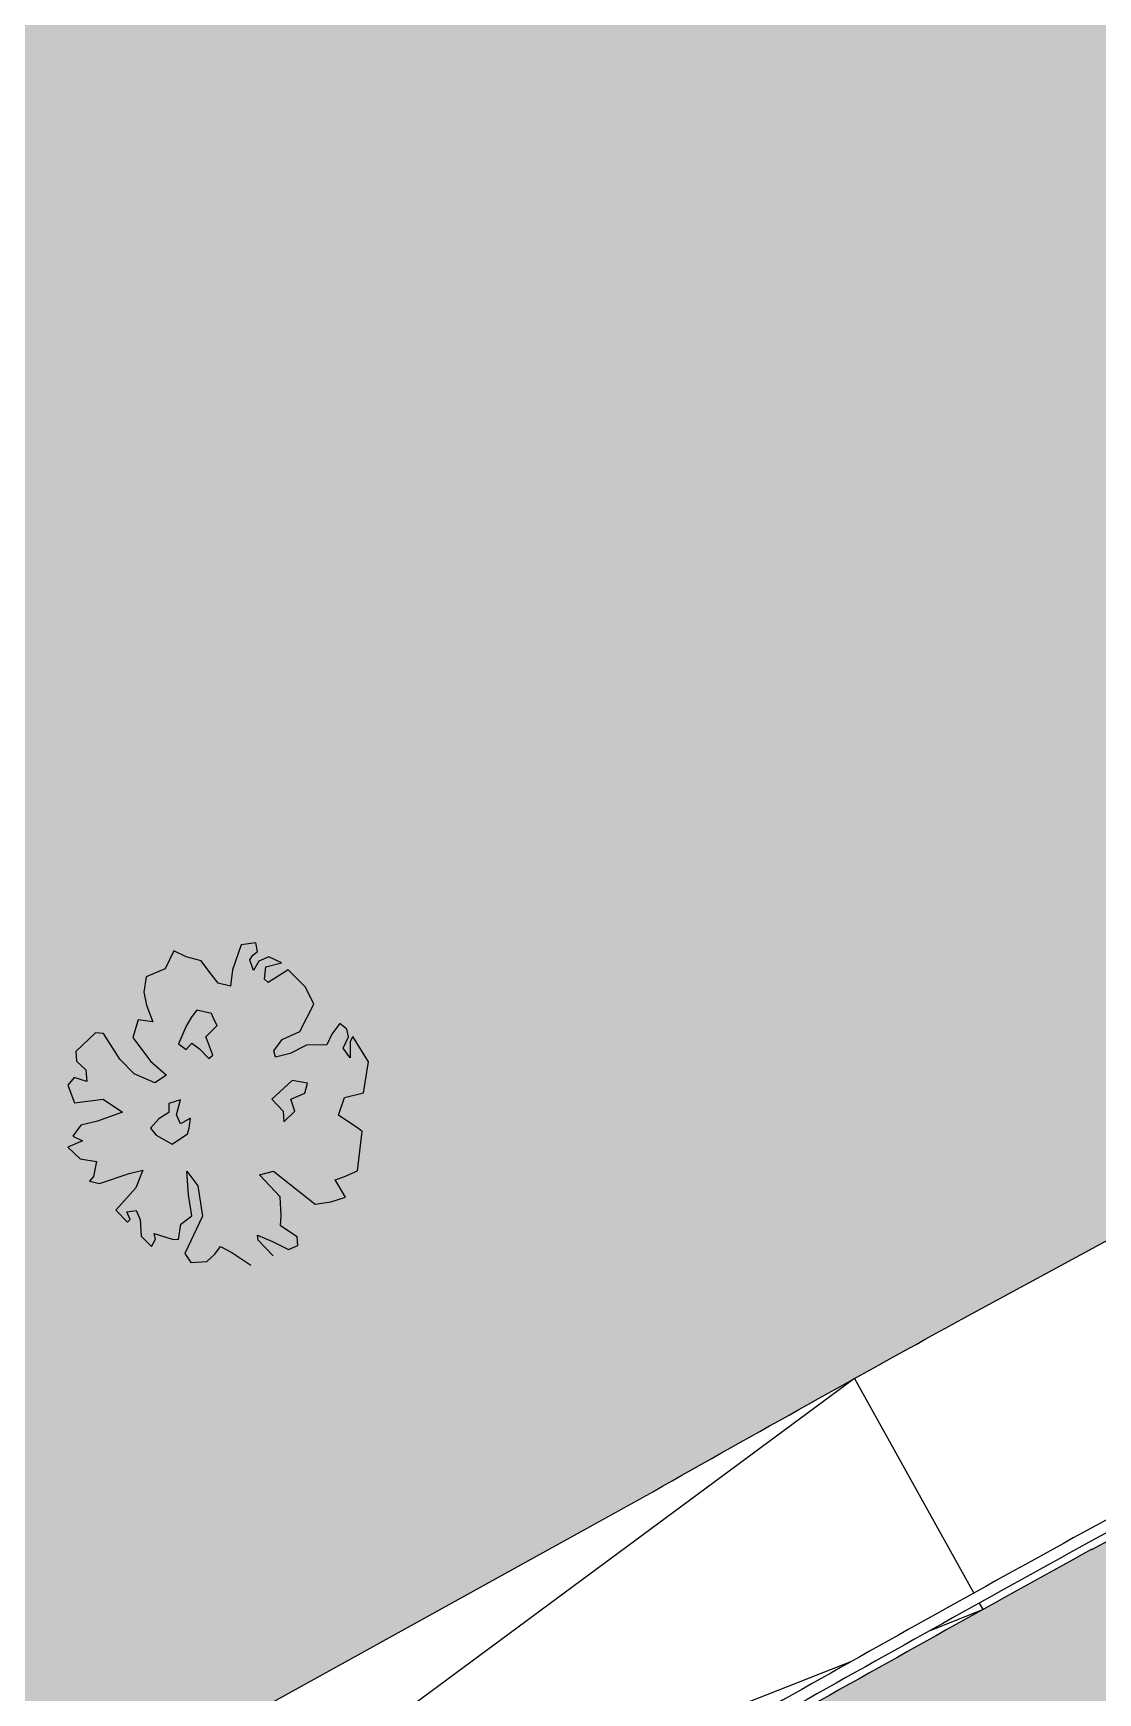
# Model space of a CAD drawing. Header units: millimetres. Extents: x 441061 to 442903, y 4515148 to 4515613.
# Drawn here: x 441840.91 to 441847.95, y 4515567.57 to 4515578.56 of the extents above; entities that cross this region are included whole.
import ezdxf

# ---------------------------------------------------------------- set-up
doc = ezdxf.new("R2010")
doc.units = ezdxf.units.MM
doc.layers.add('01_cesped', color=7, linetype='Continuous', true_color=0x659a66)
doc.layers.add('01_photinia', color=7, linetype='Continuous')
doc.layers.add('01_piscinas', color=254, linetype='Continuous')

# ---------------------------------------------------------------- blocks, each defined once
blk = doc.blocks.new('A$C5FDE2B49')
at = {"layer": '01_photinia'}
h = blk.add_hatch(dxfattribs=at)
h.set_pattern_fill('DOTS', color=98, scale=0.022, style=0)
h.set_pattern_definition([(0, (-1895.59331, -1207.45233), (0.008109585, 0.01621917), [0, -0.01621917])])
h.paths.add_polyline_path([(0.7624, 0.7694), (0.7573, 0.7933), (0.7876, 0.8347), (0.8519, 0.8636), (0.9041, 0.9643), (0.8735, 1.0266), (0.81, 1.0909), (0.7359, 1.0437), (0.7229, 1.0568), (0.7277, 1.1021), (0.7854, 1.1158), (0.7382, 1.1385), (0.7014, 1.1224), (0.6821, 1.0888), (0.6686, 1.1275), (0.6798, 1.1443), (0.6969, 1.1584), (0.6907, 1.1898), (0.6362, 1.1822), (0.6055, 1.0911), (0.597, 1.0307), (0.5523, 1.0415), (0.518, 1.0856), (0.4895, 1.1239), (0.4344, 1.1389), (0.3887, 1.1601), (0.3575, 1.0946), (0.2871, 1.0655), (0.2787, 1.0081), (0.2889, 0.9603), (0.3119, 0.8994), (0.2581, 0.9069), (0.2389, 0.8416), (0.3031, 0.7548), (0.3627, 0.7039), (0.3194, 0.6756), (0.244, 0.708), (0.1906, 0.7621), (0.1313, 0.8566), (0.1013, 0.8588), (0.0293, 0.7906), (0.0309, 0.7546), (0.0656, 0.7225), (0.07, 0.6805), (0.0224, 0.6942), (0.0002, 0.6665), (0.0246, 0.601), (0.129, 0.6145), (0.2007, 0.567), (0.1092, 0.5343), (0.0469, 0.519), (0.0182, 0.4791), (0.0536, 0.4621), (0, 0.438), (0.0449, 0.3957), (0.1047, 0.3853), (0.0934, 0.3309), (0.0792, 0.314), (0.1164, 0.3045), (0.2247, 0.3421), (0.2748, 0.3541), (0.2496, 0.2888), (0.1756, 0.207), (0.2189, 0.1631), (0.2284, 0.1724), (0.216, 0.2006), (0.2508, 0.2061), (0.2659, 0.172), (0.2695, 0.1119), (0.3071, 0.0739), (0.3217, 0.0999), (0.3165, 0.1208), (0.3833, 0.1001), (0.4059, 0.0993), (0.4156, 0.1552), (0.456, 0.1864), (0.4426, 0.2627), (0.4371, 0.3497), (0.477, 0.2967), (0.495, 0.1845), (0.4293, 0.0473), (0.4521, 0.0149), (0.5109, 0.0181), (0.5405, 0.0445), (0.5612, 0.0736), (0.6024, 0.0508), (0.6727, 0.0046), (0.7232, -0.0119), (0.7561, -0.017), (0.7538, 0.0385), (0.699, 0.0971), (0.6968, 0.1151), (0.7514, 0.0911), (0.8104, 0.0627), (0.8456, 0.0772), (0.8424, 0.1087), (0.7808, 0.1491), (0.7839, 0.1867), (0.7807, 0.2558), (0.7042, 0.3363), (0.7559, 0.3498), (0.9089, 0.2293), (0.9664, 0.237), (1.0197, 0.2551), (0.9817, 0.3186), (1.0137, 0.33), (1.0643, 0.351), (1.0821, 0.4958), (1.069, 0.506), (0.9944, 0.5565), (1.0166, 0.6218), (1.0864, 0.6388), (1.1045, 0.7521), (1.0467, 0.8451), (1.0369, 0.8268), (1.0374, 0.7667), (1.0118, 0.802), (1.0316, 0.8447), (1.0252, 0.873), (0.999, 0.8933), (0.9703, 0.8535), (0.9522, 0.8154), (0.8769, 0.8132), (0.8171, 0.783)])
h.paths.add_polyline_path([(0.5324, 0.7766), (0.5184, 0.7649), (0.4834, 0.7999), (0.4554, 0.8209), (0.4344, 0.7976), (0.4063, 0.8186), (0.4344, 0.8839), (0.4554, 0.9189), (0.474, 0.9422), (0.5278, 0.9306), (0.5371, 0.9072), (0.5488, 0.8862), (0.5067, 0.8442), (0.5137, 0.8256)], flags=16)
h.paths.add_polyline_path([(0.7496, 0.6155), (0.8243, 0.6832), (0.8803, 0.6739), (0.871, 0.6366), (0.8196, 0.6155), (0.8336, 0.5712), (0.7939, 0.5315), (0.7916, 0.5712)], flags=16)
h.paths.add_polyline_path([(0.4133, 0.6132), (0.3993, 0.5572), (0.4133, 0.5245), (0.4507, 0.5455), (0.446, 0.5082), (0.439, 0.4872), (0.383, 0.4499), (0.3246, 0.4825), (0.3036, 0.5082), (0.334, 0.5432), (0.3713, 0.5665), (0.3713, 0.5992)], flags=16)
at = {"layer": '01_photinia', "color": 98}
for p, q in [((0.3887, 1.1601), (0.3575, 1.0946)), ((0.4344, 1.1389), (0.3887, 1.1601)), ((0.6362, 1.1822), (0.6055, 1.0911)), ((0.6907, 1.1898), (0.6362, 1.1822)), ((0.6969, 1.1584), (0.6907, 1.1898)), ((0.4895, 1.1239), (0.4344, 1.1389)), ((0.518, 1.0856), (0.4895, 1.1239)), ((0.6686, 1.1275), (0.6798, 1.1443)), ((0.6821, 1.0888), (0.6686, 1.1275)), ((0.6798, 1.1443), (0.6969, 1.1584)), ((0.7014, 1.1224), (0.6821, 1.0888)), ((0.7382, 1.1385), (0.7014, 1.1224)), ((0.7229, 1.0568), (0.7277, 1.1021)), ((0.7277, 1.1021), (0.7854, 1.1158)), ((0.7854, 1.1158), (0.7382, 1.1385)), ((0.2871, 1.0655), (0.2787, 1.0081)), ((0.3575, 1.0946), (0.2871, 1.0655)), ((0.5523, 1.0415), (0.518, 1.0856)), ((0.597, 1.0307), (0.5523, 1.0415)), ((0.6055, 1.0911), (0.597, 1.0307)), ((0.7359, 1.0437), (0.7229, 1.0568)), ((0.81, 1.0909), (0.7359, 1.0437)), ((0.8735, 1.0266), (0.81, 1.0909)), ((0.2787, 1.0081), (0.2889, 0.9603)), ((0.9041, 0.9643), (0.8735, 1.0266)), ((0.2889, 0.9603), (0.3119, 0.8994)), ((0.4554, 0.9189), (0.4344, 0.8839)), ((0.474, 0.9422), (0.4554, 0.9189)), ((0.5278, 0.9306), (0.474, 0.9422)), ((0.5371, 0.9072), (0.5278, 0.9306)), ((0.8519, 0.8636), (0.9041, 0.9643)), ((0.1013, 0.8588), (0.0293, 0.7906)), ((0.1313, 0.8566), (0.1013, 0.8588)), ((0.1906, 0.7621), (0.1313, 0.8566)), ((0.2581, 0.9069), (0.2389, 0.8416)), ((0.3119, 0.8994), (0.2581, 0.9069)), ((0.4344, 0.8839), (0.4063, 0.8186)), ((0.5067, 0.8442), (0.5488, 0.8862)), ((0.5488, 0.8862), (0.5371, 0.9072)), ((0.7876, 0.8347), (0.8519, 0.8636)), ((0.999, 0.8933), (0.9703, 0.8535)), ((1.0252, 0.873), (0.999, 0.8933)), ((1.0316, 0.8447), (1.0252, 0.873)), ((0.2389, 0.8416), (0.3031, 0.7548)), ((0.4063, 0.8186), (0.4344, 0.7976)), ((0.4344, 0.7976), (0.4554, 0.8209)), ((0.4554, 0.8209), (0.4834, 0.7999)), ((0.4834, 0.7999), (0.5184, 0.7649)), ((0.5137, 0.8256), (0.5067, 0.8442)), ((0.5324, 0.7766), (0.5137, 0.8256)), ((0.7573, 0.7933), (0.7876, 0.8347)), ((0.8769, 0.8132), (0.8171, 0.783)), ((0.9522, 0.8154), (0.8769, 0.8132)), ((0.9703, 0.8535), (0.9522, 0.8154)), ((1.0118, 0.802), (1.0316, 0.8447)), ((1.0374, 0.7667), (1.0118, 0.802)), ((1.0467, 0.8451), (1.0369, 0.8268)), ((1.0369, 0.8268), (1.0374, 0.7667)), ((1.1045, 0.7521), (1.0467, 0.8451)), ((0.0293, 0.7906), (0.0309, 0.7546)), ((0.0309, 0.7546), (0.0656, 0.7225)), ((0.244, 0.708), (0.1906, 0.7621)), ((0.3031, 0.7548), (0.3627, 0.7039)), ((0.5184, 0.7649), (0.5324, 0.7766)), ((0.7624, 0.7694), (0.7573, 0.7933)), ((0.8171, 0.783), (0.7624, 0.7694)), ((1.0864, 0.6388), (1.1045, 0.7521)), ((0.0224, 0.6942), (0.0002, 0.6665)), ((0.07, 0.6805), (0.0224, 0.6942)), ((0.0656, 0.7225), (0.07, 0.6805)), ((0.3194, 0.6756), (0.244, 0.708)), ((0.3627, 0.7039), (0.3194, 0.6756)), ((0.8243, 0.6832), (0.7496, 0.6155)), ((0.8803, 0.6739), (0.8243, 0.6832)), ((0.871, 0.6366), (0.8803, 0.6739)), ((0.0002, 0.6665), (0.0246, 0.601)), ((0.0246, 0.601), (0.129, 0.6145)), ((0.129, 0.6145), (0.2007, 0.567)), ((0.4133, 0.6132), (0.3713, 0.5992)), ((0.3993, 0.5572), (0.4133, 0.6132)), ((0.7496, 0.6155), (0.7916, 0.5712)), ((0.8196, 0.6155), (0.871, 0.6366)), ((0.8336, 0.5712), (0.8196, 0.6155)), ((0.9944, 0.5565), (1.0166, 0.6218)), ((1.0166, 0.6218), (1.0864, 0.6388)), ((0.2007, 0.567), (0.1092, 0.5343)), ((0.3713, 0.5665), (0.334, 0.5432)), ((0.3713, 0.5992), (0.3713, 0.5665)), ((0.4133, 0.5245), (0.3993, 0.5572)), ((0.7916, 0.5712), (0.7939, 0.5315)), ((0.7939, 0.5315), (0.8336, 0.5712)), ((1.069, 0.506), (0.9944, 0.5565)), ((0.0469, 0.519), (0.0182, 0.4791)), ((0.1092, 0.5343), (0.0469, 0.519)), ((0.334, 0.5432), (0.3036, 0.5082)), ((0.3036, 0.5082), (0.3246, 0.4825)), ((0.4507, 0.5455), (0.4133, 0.5245)), ((0.439, 0.4872), (0.446, 0.5082)), ((0.446, 0.5082), (0.4507, 0.5455)), ((1.0643, 0.351), (1.0821, 0.4958)), ((1.0821, 0.4958), (1.069, 0.506)), ((0.0536, 0.4621), (0, 0.438)), ((0, 0.438), (0.0449, 0.3957)), ((0.0182, 0.4791), (0.0536, 0.4621)), ((0.3246, 0.4825), (0.383, 0.4499)), ((0.383, 0.4499), (0.439, 0.4872)), ((0.383, 0.4499), (0.383, 0.4499)), ((0.0449, 0.3957), (0.1047, 0.3853)), ((0.1047, 0.3853), (0.0934, 0.3309)), ((0.0934, 0.3309), (0.0792, 0.314)), ((0.0792, 0.314), (0.1164, 0.3045)), ((0.1164, 0.3045), (0.2247, 0.3421)), ((0.2247, 0.3421), (0.2748, 0.3541)), ((0.2748, 0.3541), (0.2496, 0.2888)), ((0.4426, 0.2627), (0.4371, 0.3497)), ((0.4371, 0.3497), (0.477, 0.2967)), ((0.7042, 0.3363), (0.7559, 0.3498)), ((0.7807, 0.2558), (0.7042, 0.3363)), ((0.7559, 0.3498), (0.9089, 0.2293)), ((0.9817, 0.3186), (1.0137, 0.33)), ((1.0197, 0.2551), (0.9817, 0.3186)), ((1.0137, 0.33), (1.0643, 0.351)), ((0.2496, 0.2888), (0.1756, 0.207)), ((0.456, 0.1864), (0.4426, 0.2627)), ((0.477, 0.2967), (0.495, 0.1845)), ((0.7839, 0.1867), (0.7807, 0.2558)), ((0.9664, 0.237), (1.0197, 0.2551)), ((0.1756, 0.207), (0.2189, 0.1631)), ((0.216, 0.2006), (0.2508, 0.2061)), ((0.2284, 0.1724), (0.216, 0.2006)), ((0.2508, 0.2061), (0.2659, 0.172)), ((0.4156, 0.1552), (0.456, 0.1864)), ((0.495, 0.1845), (0.4293, 0.0473)), ((0.7808, 0.1491), (0.7839, 0.1867)), ((0.9089, 0.2293), (0.9664, 0.237)), ((0.2189, 0.1631), (0.2284, 0.1724)), ((0.2659, 0.172), (0.2695, 0.1119)), ((0.4059, 0.0993), (0.4156, 0.1552)), ((0.8424, 0.1087), (0.7808, 0.1491)), ((0.2695, 0.1119), (0.3071, 0.0739)), ((0.3071, 0.0739), (0.3217, 0.0999)), ((0.3217, 0.0999), (0.3165, 0.1208)), ((0.3165, 0.1208), (0.3833, 0.1001)), ((0.3833, 0.1001), (0.4059, 0.0993)), ((0.5405, 0.0445), (0.5612, 0.0736)), ((0.5612, 0.0736), (0.6024, 0.0508)), ((0.699, 0.0971), (0.6968, 0.1151)), ((0.6968, 0.1151), (0.7514, 0.0911)), ((0.7538, 0.0385), (0.699, 0.0971)), ((0.7514, 0.0911), (0.8104, 0.0627)), ((0.8104, 0.0627), (0.8456, 0.0772)), ((0.8456, 0.0772), (0.8424, 0.1087)), ((0.4293, 0.0473), (0.4521, 0.0149)), ((0.4521, 0.0149), (0.5109, 0.0181)), ((0.5109, 0.0181), (0.5405, 0.0445)), ((0.6024, 0.0508), (0.6727, 0.0046))]:
    blk.add_line(p, q, dxfattribs=at)

msp = doc.modelspace()

# ---------------------------------------------------------------- hatches: boundary and pattern name
at = {"layer": '01_cesped', "true_color": 0xc1d7c2}
h = msp.add_hatch(color=9, dxfattribs=at)
h.dxf.hatch_style = 1
h.paths.add_polyline_path([(441830.666, 4515578.637), (441832.997, 4515579.325), (441835.53, 4515580.074), (441837.239, 4515580.574), (441838.97, 4515581.083), (441842.288, 4515582.053), (441845.645, 4515583.022), (441848.222, 4515583.746), (441850.719, 4515584.468), (441852.605, 4515585.031), (441854.104, 4515585.409), (441855.221, 4515585.659), (441856.011, 4515583.555), (441855.529, 4515583.337), (441855.255, 4515583.147), (441855.042, 4515582.855), (441854.904, 4515582.32), (441854.832, 4515581.794), (441854.724, 4515581.412), (441854.508, 4515581.133), (441854.19, 4515580.956), (441853.66, 4515580.849), (441852.943, 4515580.84), (441852.252, 4515580.883), (441851.615, 4515580.923), (441851.081, 4515580.928), (441850.519, 4515580.866), (441850.108, 4515580.724), (441849.77, 4515580.445), (441849.516, 4515579.95), (441849.403, 4515579.261), (441849.431, 4515578.414), (441849.536, 4515577.719), (441849.671, 4515577.136), (441849.853, 4515576.56), (441850.143, 4515575.902), (441850.535, 4515575.293), (441850.997, 4515574.82), (441851.571, 4515574.475), (441852.272, 4515574.303), (441852.966, 4515574.313), (441853.712, 4515574.473), (441854.309, 4515574.707), (441854.863, 4515575.022), (441855.33, 4515575.392), (441855.648, 4515575.737), (441855.978, 4515576.283), (441856.141, 4515576.797), (441856.226, 4515577.39), (441856.259, 4515578.098), (441856.285, 4515578.745), (441856.357, 4515579.371), (441856.469, 4515579.898), (441856.605, 4515580.391), (441856.765, 4515580.893), (441856.881, 4515581.237), (441858.837, 4515576.026), (441857.602, 4515575.465), (441856.204, 4515574.807), (441855.121, 4515574.28), (441854.062, 4515573.748), (441853.297, 4515573.36), (441851.558, 4515572.462), (441850.694, 4515572.01), (441849.663, 4515571.463), (441849.01, 4515571.108), (441847.716, 4515570.407), (441847.07, 4515570.056), (441845.44, 4515569.149), (441843.587, 4515568.119), (441842.683, 4515567.618), (441841.83, 4515567.146), (441840.637, 4515566.486), (441839.613, 4515565.919), (441838.152, 4515565.111)])
h = msp.add_hatch(color=9, dxfattribs=at)
h.dxf.hatch_style = 1
h.paths.add_polyline_path([(441846.548, 4515543.922), (441846.819, 4515544.072), (441843.022, 4515550.935), (441847.834, 4515553.598), (441844.007, 4515560.514), (441844.794, 4515560.95), (441843.778, 4515562.787), (441850.559, 4515566.539), (441849.126, 4515569.18), (441847.87, 4515568.499), (441846.367, 4515567.662), (441844.609, 4515566.684), (441843.076, 4515565.836), (441841.684, 4515565.065), (441840.022, 4515564.145), (441838.997, 4515563.579), (441837.904, 4515562.975), (441836.45, 4515562.171)])

# ---------------------------------------------------------------- linework, layer by layer
at = {"layer": '01_piscinas'}
msp.add_line((441847.909, 4515568.52), (441849.192, 4515569.216), dxfattribs=at)
for points in [[(441897.872, 4515584.322, 0.016487), (441894.011, 4515583.992, 0.014757), (441886.573, 4515582.885, 0.006475), (441880.796, 4515581.582, 0.008166), (441873.562, 4515579.727, 0.021654), (441864.443, 4515576.612, 0.020322), (441856.159, 4515572.981, 0.00713), (441850.601, 4515570.121, 0.000222), (441850.429, 4515570.029), (441849.14, 4515569.33), (441847.851, 4515568.631, 0.002681), (441845.798, 4515567.485), (441838.897, 4515563.666), (441836.282, 4515562.223), (441828.367, 4515557.855), (441823.424, 4515555.116), (441810.255, 4515547.817), (441810.141, 4515547.753), (441820.923, 4515529.756)], [(441897.87, 4515584.247, 0.016462), (441894.02, 4515583.918, 0.014755), (441886.587, 4515582.812, 0.006474), (441880.814, 4515581.509, 0.008165), (441873.583, 4515579.655, 0.021653), (441864.47, 4515576.542, 0.020322), (441856.192, 4515572.914, 0.00713), (441850.636, 4515570.055, 0.000222), (441850.464, 4515569.963), (441849.175, 4515569.264), (441847.887, 4515568.565, 0.002681), (441845.835, 4515567.419), (441838.933, 4515563.6), (441836.318, 4515562.157), (441828.404, 4515557.79), (441823.461, 4515555.05), (441810.292, 4515547.751), (441810.245, 4515547.725), (441820.987, 4515529.795)]]:
    msp.add_lwpolyline(points, format="xyb", dxfattribs=at)
at = {"layer": '01_piscinas', "elevation": 0}
msp.add_lwpolyline([(441838.152, 4515565.111), (441845.004, 4515568.902, -0.002679), (441847.07, 4515570.056), (441848.363, 4515570.757), (441849.657, 4515571.459, -0.000228), (441849.835, 4515571.554, -0.007137), (441855.44, 4515574.439, -0.008301), (441858.837, 4515576.026)], format="xyb", dxfattribs=at)
for points in [[(441846.339, 4515569.651), (441840.949, 4515565.664), (441846.322, 4515567.78)], [(441846.339, 4515569.651), (441847.129, 4515568.231)], [(441846.839, 4515567.984), (441847.189, 4515568.122)], [(441847.165, 4515568.165), (441847.189, 4515568.122)]]:
    msp.add_lwpolyline(points, dxfattribs=at)
at = {"layer": '01_piscinas'}
msp.add_arc((441953.669, 4515376.657), 219.082, 118.8647, 119.47916, dxfattribs=at)

# ---------------------------------------------------------------- block references
at = {"layer": '01_photinia', "linetype": 'Continuous', "xscale": 1.800000000017462, "yscale": 1.800000000017462, "zscale": 1.800000000017462}
msp.add_blockref('A$C5FDE2B49', (441841.135, 4515570.393), dxfattribs=at)

doc.saveas('drawing.dxf')
